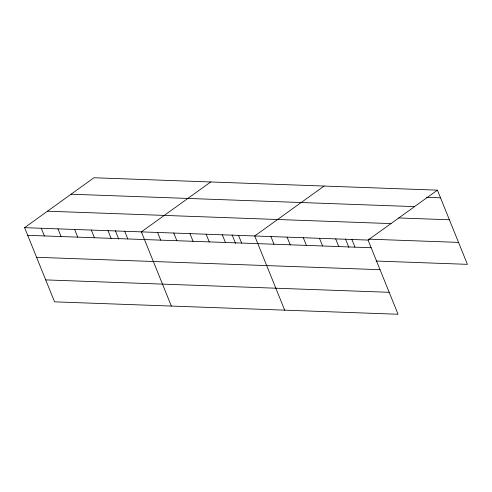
<?xml version="1.0" encoding="UTF-8"?>
<svg xmlns="http://www.w3.org/2000/svg" width="492" height="492" viewBox="0 0 492 492"><rect width="100%" height="100%" fill="white"/><g stroke="black" fill="none" stroke-linecap="round" stroke-linejoin="round"><path stroke-width="0.74" d="M24.6 227.661L368.071 240.065L398.046 314.253L54.575 301.848L24.6 227.661L93.954 177.747L437.425 190.152L467.4 264.339L376.134 261.043M210.736 181.96L141.382 231.88L171.351 306.067M324.08 186.056L254.727 235.975L284.702 310.163M368.071 240.065L437.425 190.152M426.546 197.323L440.524 197.827M71.069 194.217L414.541 206.622M398.612 217.944L449.393 219.776M47.49 211.191L390.956 223.596M368.742 239.149L458.532 242.39M27.7 235.336L371.171 247.74M36.568 257.285L380.039 269.69M45.707 279.899L389.178 292.303M351.878 239.481L354.978 247.156M345.47 239.001L348.908 247.501M335.685 238.897L338.785 246.572M319.493 238.312L322.592 245.988M303.3 237.728L306.405 245.403M287.107 237.144L290.212 244.819M270.92 236.56L274.019 244.235M238.534 235.391L241.633 243.066M232.126 234.912L235.563 243.405M222.341 234.801L225.441 242.482M206.148 234.217L209.248 241.892M189.955 233.632L193.061 241.308M173.762 233.048L176.868 240.723M157.569 232.464L160.675 240.139M124.697 231.277L127.797 238.952M115.349 230.693L118.781 239.186M108.012 230.674L111.118 238.349M91.334 230.072L94.433 237.747M74.649 229.469L77.748 237.144M57.964 228.866L61.069 236.541M41.285 228.263L44.385 235.939"/></g></svg>
